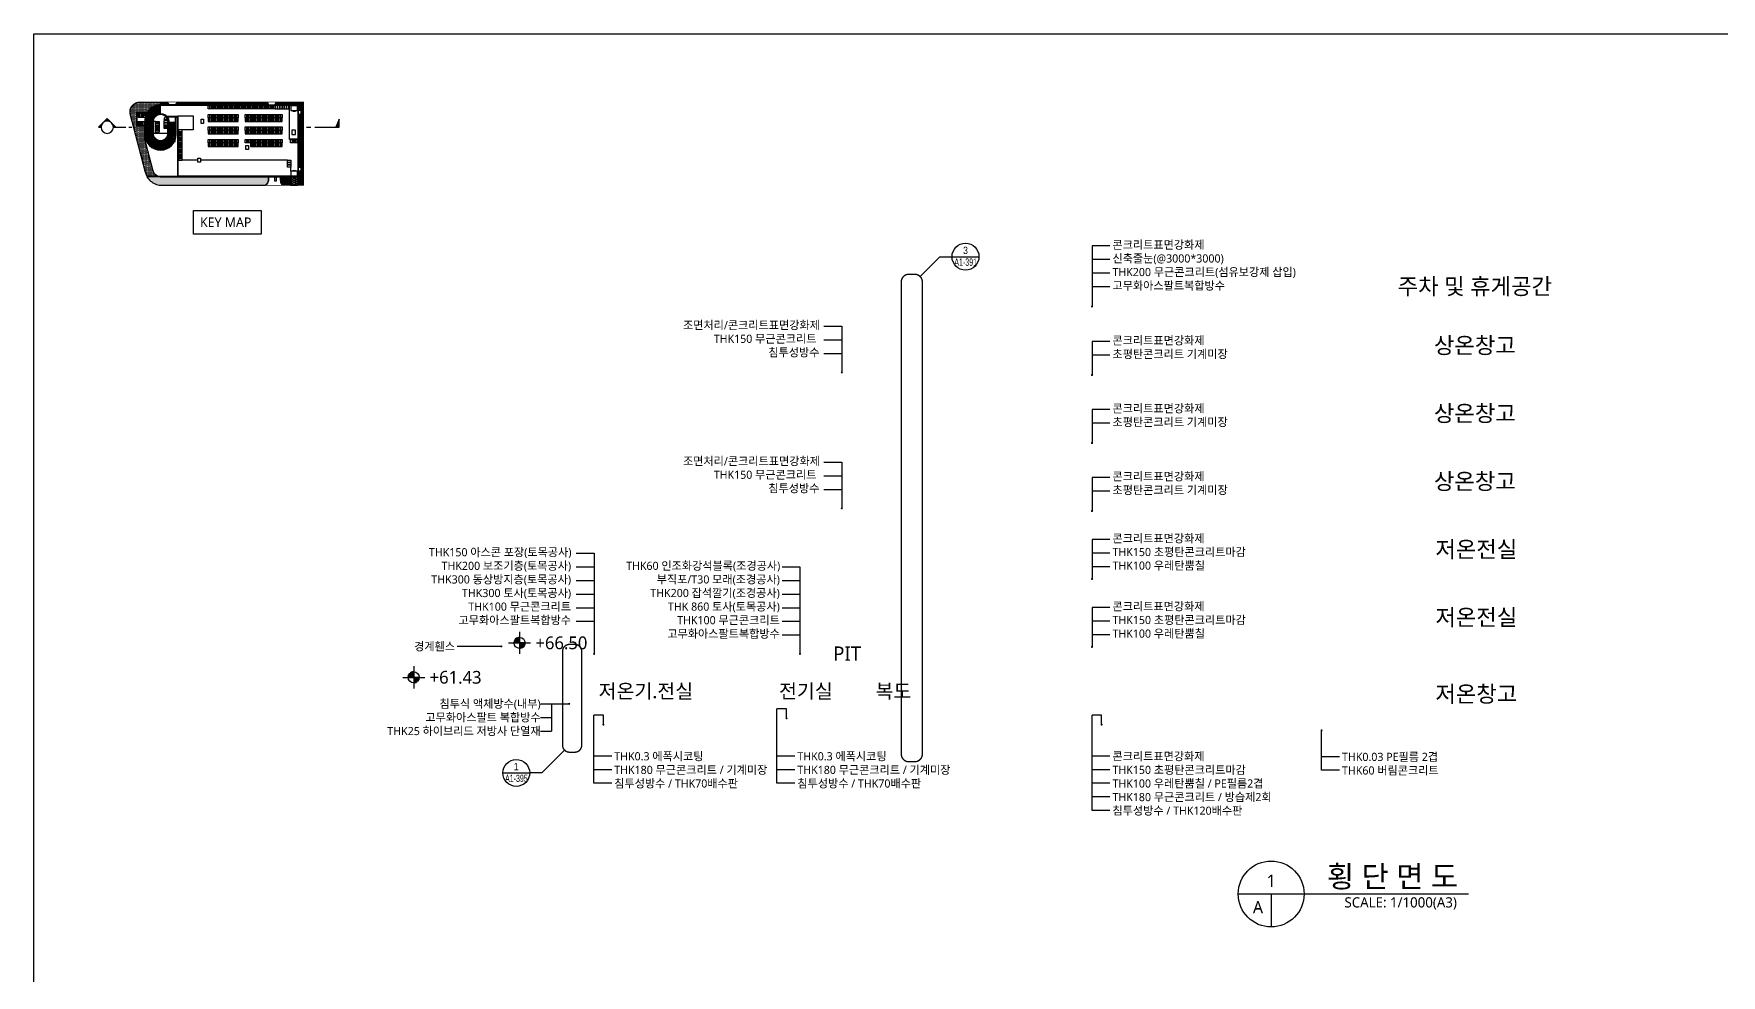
# Model space of a CAD drawing. Header units: millimetres. Extents: x 42795423 to 43187386, y 1346090 to 1623090.
# Drawn here: x 42795423 to 43043837, y 1484590 to 1623090 of the extents above; entities that cross this region are included whole.
import ezdxf
from ezdxf.enums import TextEntityAlignment as Align

# ---------------------------------------------------------------- set-up
doc = ezdxf.new("R2010")
doc.units = ezdxf.units.MM
doc.header["$LTSCALE"] = 1000
doc.header["$MEASUREMENT"] = 0
doc.header["$PDSIZE"] = -10
doc.linetypes.add('PHANTOM2', pattern=[1.25, 0.625, -0.125, 0.125, -0.125, 0.125, -0.125])
doc.linetypes.add('SYM$0$DASHDOT', pattern=[1, 0.5, -0.25, 0, -0.25])
doc.layers.get('0').update_dxf_attribs({"linetype": 'CONTINUOUS'})
doc.layers.get('Defpoints').update_dxf_attribs({"color": 171, "linetype": 'CONTINUOUS'})
for name, color, linetype in [('01.해치-시설녹지', 61, 'CONTINUOUS'), ('__COL', 2, 'CONTINUOUS'), ('LAND-3', 9, 'CONTINUOUS'), ('LED', 7, 'CONTINUOUS'), ('SYM', 7, 'CONTINUOUS'), ('SYMBOL', 6, 'CONTINUOUS'), ('TEXT', 3, 'CONTINUOUS'), ('TEXT(노트)', 7, 'CONTINUOUS'), ('TEXT(실명)', 3, 'CONTINUOUS'), ('구간정리', 6, 'CONTINUOUS'), ('구간정리-TEXT', 3, 'CONTINUOUS'), ('대지', 1, 'PHANTOM2')]:
    doc.layers.add(name, color=color, linetype=linetype)
doc.styles.add('SYM$0$ARIAL', font='arial.ttf')
doc.styles.add('SYM$0$돋움', font='', dxfattribs={"width": 0.9})
doc.styles.add('나눔바른고딕', font='NanumBarunGothic.ttf')
doc.styles.get('SYM$0$돋움').set_extended_font_data('Dotum')
pattern_1 = [(0, (-391096519.2, -16417291.4), (781.25, 1562.5), [0, -1562.5])]
pattern_2 = [(0, (-42702745.17, -1587555.54), (0, 160), []), (90, (-42702745.17, -1587555.54), (-160, 160), [160, -160])]

# ---------------------------------------------------------------- blocks, each defined once
blk = doc.blocks.new('조경1111')
at = {"layer": '01.해치-시설녹지', "ltscale": 0.1}
h = blk.add_hatch(dxfattribs=at)
h.set_pattern_fill('DOTS', color=256, scale=25000)
h.set_pattern_definition(pattern_1)
edge = h.paths.add_edge_path()
edge.add_arc((36429982, -345322), 23500, 122.852659, 147.865072)
edge.add_line((36410083, -332822), (36394982, -332822))
edge.add_line((36394982, -332822), (36394982, -352222))
edge.add_line((36394982, -352222), (36406482, -352222))
edge.add_line((36406482, -352222), (36406482, -371284))
edge.add_line((36406482, -371284), (36418700, -417700))
edge.add_line((36418700, -417700), (36419113, -419105))
edge.add_line((36419113, -419105), (36419435, -420000))
edge.add_line((36419435, -420000), (36419857, -420858))
edge.add_line((36419857, -420858), (36420488, -421936))
edge.add_line((36420488, -421936), (36421134, -422924))
edge.add_line((36421134, -422924), (36421709, -423655))
edge.add_line((36421709, -423655), (36422348, -424332))
edge.add_line((36422348, -424332), (36423038, -424945))
edge.add_line((36423038, -424945), (36423957, -425625))
edge.add_line((36423957, -425625), (36425103, -426382))
edge.add_line((36425103, -426382), (36426070, -426948))
edge.add_line((36426070, -426948), (36426917, -427344))
edge.add_line((36426917, -427344), (36427401, -427522))
edge.add_line((36427401, -427522), (36410326, -427522))
edge.add_line((36410326, -427522), (36409723, -426490))
edge.add_line((36409723, -426490), (36408834, -424683))
edge.add_line((36408834, -424683), (36408177, -422859))
edge.add_line((36408177, -422859), (36407622, -420968))
edge.add_line((36407622, -420968), (36398215, -385232))
edge.add_line((36398215, -385232), (36385503, -336939))
edge.add_line((36385503, -336939), (36385087, -335036))
edge.add_line((36385087, -335036), (36384891, -333124))
edge.add_line((36384891, -333124), (36384982, -331200))
edge.add_line((36384982, -331200), (36385275, -329325))
edge.add_line((36385275, -329325), (36385841, -327511))
edge.add_line((36385841, -327511), (36386684, -325811))
edge.add_line((36386684, -325811), (36387767, -324252))
edge.add_line((36387767, -324252), (36389170, -322747))
edge.add_line((36389170, -322747), (36390613, -321499))
edge.add_line((36390613, -321499), (36392178, -320425))
edge.add_line((36392178, -320425), (36393843, -319536))
edge.add_line((36393843, -319536), (36395614, -318873))
edge.add_line((36395614, -318873), (36397435, -318489))
edge.add_line((36397435, -318489), (36399694, -318377))
edge.add_line((36399694, -318377), (36430482, -318354))
edge.add_line((36430482, -318354), (36430482, -321822))
edge.add_line((36430482, -321822), (36429982, -321822))
edge.add_arc((36429992, -345388), 23565, 90.02298, 122.777317)
edge.add_line((36417234, -325574), (36417234, -325581))
h = blk.add_hatch(dxfattribs=at)
h.set_pattern_fill('DOTS', color=256, scale=25000)
h.set_pattern_definition(pattern_1)
edge = h.paths.add_edge_path()
edge.add_line((36588732, -428418), (36432239, -428418))
edge.add_line((36432239, -428418), (36430871, -428375))
edge.add_line((36430871, -428375), (36430022, -428286))
edge.add_line((36430022, -428286), (36429159, -428090))
edge.add_line((36429159, -428090), (36428269, -427823))
edge.add_line((36428269, -427823), (36410028, -427823))
edge.add_line((36410028, -427823), (36410280, -428252))
edge.add_line((36410280, -428252), (36411380, -429935))
edge.add_line((36411380, -429935), (36412612, -431499))
edge.add_line((36412612, -431499), (36413983, -432954))
edge.add_line((36413983, -432954), (36415473, -434275))
edge.add_line((36415473, -434275), (36417075, -435461))
edge.add_line((36417075, -435461), (36418760, -436574))
edge.add_line((36418760, -436574), (36420484, -437583))
edge.add_line((36420484, -437583), (36422296, -438431))
edge.add_line((36422296, -438431), (36424178, -439123))
edge.add_line((36424178, -439123), (36426101, -439702))
edge.add_line((36426101, -439702), (36428066, -440147))
edge.add_line((36428066, -440147), (36430055, -440355))
edge.add_line((36430055, -440355), (36432048, -440418))
edge.add_line((36432048, -440418), (36583858, -440418))
edge.add_arc((36580132, -432667), 8600, 295.674052, 360)
edge.add_line((36588732, -432667), (36588732, -428418))
h = blk.add_hatch(dxfattribs=at)
h.set_pattern_fill('DOTS', color=256, scale=25000)
h.set_pattern_definition(pattern_1)
h.paths.add_polyline_path([(36621182, -440418), (36632082, -440418), (36632082, -428418), (36621182, -428418)])
blk.add_lwpolyline([(36417234, -325581), (36417234, -325574, -0.14389883), (36429982, -321822), (36430482, -321822), (36430482, -318354), (36399694, -318377), (36397435, -318489), (36395614, -318873), (36393843, -319536), (36392178, -320425), (36390613, -321499), (36389170, -322747), (36387767, -324252), (36386684, -325811), (36385841, -327511), (36385275, -329325), (36384982, -331200), (36384891, -333124), (36385087, -335036), (36385503, -336939), (36398215, -385232), (36407622, -420968), (36408177, -422859), (36408834, -424683), (36409723, -426490), (36410326, -427522), (36427401, -427522), (36426917, -427344), (36426070, -426948), (36425103, -426382), (36423957, -425625), (36423038, -424945), (36422348, -424332), (36421709, -423655), (36421134, -422924), (36420488, -421936), (36419857, -420858), (36419435, -420000), (36419113, -419105), (36418700, -417700), (36406482, -371284), (36406482, -352222), (36394982, -352222), (36394982, -332822), (36410083, -332822)], format="xyb", dxfattribs=at)
blk.add_lwpolyline([(36588732, -428418), (36432239, -428418), (36430871, -428375), (36430022, -428286), (36429159, -428090), (36428269, -427823), (36410028, -427823), (36410280, -428252), (36411380, -429935), (36412612, -431499), (36413983, -432954), (36415473, -434275), (36417075, -435461), (36418760, -436574), (36420484, -437583), (36422296, -438431), (36424178, -439123), (36426101, -439702), (36428066, -440147), (36430055, -440355), (36432048, -440418), (36583858, -440418, 0.28828517), (36588732, -432667)], format="xyb", close=True, dxfattribs=at)
blk.add_lwpolyline([(36621182, -440418), (36632082, -440418), (36632082, -428418), (36621182, -428418)], close=True, dxfattribs=at)
blk = doc.blocks.new('A$C104b531f')
at = {"layer": 'LAND-3', "ltscale": 0.1}
h = blk.add_hatch(dxfattribs=at)
h.set_pattern_fill('AR-B816', color=256, scale=20)
h.set_pattern_definition(pattern_2)
edge = h.paths.add_edge_path()
edge.add_line((5223, 12319), (4659, 12319))
edge.add_line((4659, 12319), (4659, 11910))
edge.add_line((4659, 11910), (5808, 11910))
edge.add_arc((4704, 11492), 1180, 20.71826, 44.20863)
edge.add_line((5550, 12315), (5223, 12319))
h = blk.add_hatch(dxfattribs=at)
h.set_pattern_fill('AR-B816', color=256, scale=20)
h.set_pattern_definition(pattern_2)
edge = h.paths.add_edge_path()
edge.add_line((20236, 12304), (15380, 12304))
edge.add_line((15380, 12304), (7115, 12307))
edge.add_arc((7974, 11479), 1193, 136.03788, 158.85525)
edge.add_line((6861, 11910), (6959, 11910))
edge.add_line((6959, 11910), (6959, 11790))
edge.add_line((6959, 11790), (7174, 11790))
edge.add_line((7174, 11790), (7174, 11910))
edge.add_line((7174, 11910), (20483, 11910))
edge.add_arc((19379, 11492), 1180, 20.71826, 43.47778)
h = blk.add_hatch(dxfattribs=at)
h.set_pattern_fill('AR-B816', color=256, scale=20)
h.set_pattern_definition(pattern_2)
edge = h.paths.add_edge_path()
edge.add_line((25669, 12305), (21727, 12304))
edge.add_arc((22589, 11479), 1193, 136.25509, 158.85525)
edge.add_line((21476, 11910), (23662, 11910))
edge.add_line((23662, 11910), (23662, 11922))
edge.add_line((23662, 11922), (24897, 11922))
edge.add_line((24897, 11922), (24897, 11110))
edge.add_line((24897, 11110), (25244, 11110))
edge.add_line((25244, 11110), (25244, 10490))
edge.add_line((25244, 10490), (24897, 10490))
edge.add_line((24897, 10490), (24897, 2730))
edge.add_line((24897, 2730), (25244, 2730))
edge.add_line((25244, 2730), (25244, 2110))
edge.add_line((25244, 2110), (24897, 2110))
edge.add_line((24897, 2110), (24897, 1297))
edge.add_line((24897, 1297), (24849, 1297))
edge.add_line((24849, 1297), (24849, 50))
edge.add_line((24849, 50), (25668, 50))
edge.add_line((25668, 50), (25669, 12305))
h = blk.add_hatch(dxfattribs=at)
h.set_pattern_fill('ANSI31', color=256, scale=700, angle=135)
h.set_pattern_definition([(180, (-3595643.325, -36036.2), (-6e-15, -87.5), [])])
h.paths.add_polyline_path([(2389, 8183), (3379, 8183), (3379, 9360), (2389, 9360)])
h = blk.add_hatch(dxfattribs=at)
h.set_pattern_fill('ANSI31', color=256, scale=700, angle=135)
h.set_pattern_definition([(180, (-3595643.325, -35836.2), (-6e-15, -87.5), [])])
h.paths.add_polyline_path([(5839, 7760), (5839, 9360), (6829, 9360), (6829, 7760)])
h = blk.add_hatch(dxfattribs=at)
h.set_pattern_fill('AR-B816', color=256, scale=20)
h.set_pattern_definition(pattern_2)
edge = h.paths.add_edge_path()
edge.add_line((22544, 50), (23709, 50))
edge.add_line((23709, 50), (23709, 1297))
edge.add_line((23709, 1297), (22254, 1297))
edge.add_line((22254, 1297), (22254, 825))
edge.add_arc((23434, 825), 1180, 180, 221.04786)
for p, q in [((7162, 11780), (4609, 11780)), ((5464, 10245), (7162, 10245)), ((6829, 7560), (6829, 10115)), ((2389, 9560), (2389, 7560)), ((2390, 7860), (3379, 7895))]:
    blk.add_line(p, q, dxfattribs=at)
for points in [[(2389, 10330), (2389, 10622), (1109, 10622), (1109, 8870), (2259, 8870)], [(2369, 10270), (2369, 10602), (1129, 10602), (1129, 8890), (2239, 8890), (2239, 9430), (2259, 9430)], [(2369, 10270), (2369, 10602), (2109, 10602), (2109, 10082), (2318, 10082)], [(3421, 9678), (2423, 9945)], [(3440, 9740), (2447, 10062)], [(3461, 9800), (2477, 10178)], [(3486, 9860), (2514, 10293)], [(3513, 9918), (2557, 10405)], [(3544, 9975), (2606, 10516)], [(3578, 10029), (2661, 10625)], [(3614, 10083), (2723, 10730)], [(3653, 10134), (2790, 10832)], [(3695, 10183), (2864, 10931)], [(3740, 10229), (2943, 11026)], [(3786, 10274), (3027, 11117)], [(3835, 10315), (3117, 11203)], [(3886, 10355), (3211, 11284)], [(3939, 10391), (3310, 11360)], [(3994, 10425), (3414, 11430)], [(4051, 10455), (3521, 11495)], [(4109, 10483), (3633, 11553)], [(4169, 10508), (3747, 11605)], [(4229, 10529), (3865, 11651)], [(4291, 10548), (3985, 11690)], [(4354, 10563), (4107, 11722)], [(4417, 10574), (4231, 11747)], [(4481, 10583), (4356, 11765)], [(4545, 10588), (4483, 11776)], [(7162, 11880), (4609, 11880)], [(4609, 10590), (4609, 11780)], [(5422, 10145), (7162, 10145)], [(7162, 11850), (7162, 11910), (24897, 11910), (24897, 1317), (7162, 1317), (7162, 10145)], [(7162, 11850), (24837, 11850), (24837, 1377), (7222, 1377), (7222, 10145)], [(7162, 11780), (7162, 11850)], [(7222, 10145), (7222, 10245), (7162, 10245)], [(7162, 10145), (7222, 10145)], [(7222, 10275), (9394, 10275), (9394, 8225), (7262, 8225)], [(7222, 10255), (7222, 10275)], [(24837, 6810), (23589, 6810), (23589, 11850)], [(24837, 6830), (23609, 6830), (23609, 11850)], [(24079, 11070), (24079, 10970), (24479, 10970), (24479, 11070)], [(24897, 11110), (25244, 11110), (25244, 10490), (24897, 10490)], [(3381, 9424), (2389, 9476)], [(2389, 9360), (3379, 9360)], [(3379, 9360), (2389, 9360)], [(2389, 8183), (3379, 8183)], [(2389, 8083), (3379, 8083)], [(2389, 8083), (3379, 8083)], [(2389, 7983), (3379, 7983)], [(2389, 7760), (3379, 7760)], [(3379, 7760), (2389, 7760)], [(3379, 7760), (2389, 7760)], [(3381, 7700), (2389, 7652)], [(3385, 7641), (2389, 7544)], [(3386, 9488), (2390, 9593)], [(3392, 7582), (2393, 7436)], [(3394, 9552), (2394, 9710)], [(3402, 7523), (2402, 7327)], [(3406, 9615), (2406, 9828)], [(3415, 7465), (2416, 7219)], [(3510, 7710), (5708, 7710)], [(3889, 7710), (3889, 9440), (3512, 9440)], [(5812, 7504), (6813, 7291)], [(5824, 7567), (6824, 7409)], [(5833, 7631), (6829, 7526)], [(5838, 7695), (6829, 7643)], [(5839, 9360), (6829, 9360)], [(5839, 7760), (6829, 7760)], [(6513, 9320), (6582, 9360), (6651, 9320), (6646, 9311), (6582, 9348), (6518, 9311), (6513, 9320)], [(3431, 7408), (2435, 7111)], [(3449, 7351), (2460, 7003)], [(3470, 7296), (2491, 6897)], [(3494, 7241), (2526, 6792)], [(3520, 7188), (2568, 6688)], [(3549, 7136), (2614, 6586)], [(3580, 7085), (2666, 6486)], [(3614, 7037), (2723, 6389)], [(3650, 6989), (2785, 6294)], [(3689, 6944), (2852, 6203)], [(3729, 6900), (2924, 6114)], [(3772, 6859), (3001, 6030)], [(3816, 6819), (3082, 5949)], [(3863, 6782), (3167, 5872)], [(3911, 6747), (3256, 5799)], [(3960, 6715), (3350, 5732)], [(4012, 6685), (3447, 5668)], [(4064, 6657), (3547, 5610)], [(4118, 6632), (3650, 5557)], [(4173, 6609), (3756, 5510)], [(4229, 6590), (3865, 5468)], [(4286, 6573), (3976, 5432)], [(4344, 6559), (4088, 5402)], [(4402, 6547), (4202, 5377)], [(4461, 6539), (4318, 5359)], [(4520, 6533), (4434, 5346)], [(4580, 6530), (4551, 5340)], [(4639, 6530), (4668, 5340)], [(4698, 6533), (4785, 5346)], [(4758, 6539), (4901, 5359)], [(4816, 6547), (5016, 5377)], [(4875, 6559), (5130, 5402)], [(4932, 6573), (5243, 5432)], [(4989, 6590), (5354, 5468)], [(5045, 6609), (5462, 5510)], [(5101, 6632), (5569, 5557)], [(5154, 6657), (5672, 5610)], [(5207, 6685), (5772, 5668)], [(5258, 6715), (5869, 5732)], [(5308, 6747), (5962, 5799)], [(5356, 6782), (6052, 5872)], [(5402, 6819), (6137, 5949)], [(5447, 6859), (6218, 6030)], [(5490, 6900), (6295, 6114)], [(5530, 6944), (6367, 6203)], [(5568, 6989), (6434, 6294)], [(5604, 7037), (6496, 6389)], [(5638, 7085), (6553, 6486)], [(5670, 7136), (6605, 6586)], [(5698, 7188), (6651, 6688)], [(5725, 7241), (6692, 6792)], [(5749, 7296), (6728, 6897)], [(5770, 7351), (6759, 7003)], [(5797, 7441), (6796, 7174)], [(10114, 3770), (7222, 3770)], [(23804, 2150), (23804, 2743), (23304, 2743), (23304, 3770), (10474, 3770)], [(24897, 2730), (25244, 2730), (25244, 2110), (24897, 2110)], [(7162, 1340), (2596, 1340)], [(7162, 1310), (2614, 1310)], [(7162, 1317), (7162, 1297), (24897, 1297), (24897, 1317)], [(21634, 1297), (21634, 685), (21424, 685), (21424, 1297)], [(23709, 1297), (23709, 50)], [(23729, 1297), (23729, 50)], [(24079, 2150), (24079, 2250), (24479, 2250), (24479, 2150)], [(24819, 1297), (24819, 50)], [(24849, 1297), (24849, 50)]]:
    blk.add_lwpolyline(points, dxfattribs=at)
for points in [[(1329, 10082), (1589, 10082), (1589, 10602), (1329, 10602)], [(1589, 10082), (1849, 10082), (1849, 10602), (1589, 10602)], [(1849, 10082), (2109, 10082), (2109, 10602), (1849, 10602)], [(11629, 11810), (11889, 11810), (11889, 11290), (11629, 11290)], [(11629, 10490), (11889, 10490), (11889, 9970), (11629, 9970)], [(11629, 9450), (11889, 9450), (11889, 9970), (11629, 9970)], [(11889, 11810), (12149, 11810), (12149, 11290), (11889, 11290)], [(11889, 10490), (12149, 10490), (12149, 9970), (11889, 9970)], [(11889, 9450), (12149, 9450), (12149, 9970), (11889, 9970)], [(12149, 11810), (12409, 11810), (12409, 11290), (12149, 11290)], [(12149, 10490), (12409, 10490), (12409, 9970), (12149, 9970)], [(12149, 9450), (12409, 9450), (12409, 9970), (12149, 9970)], [(12409, 11810), (12669, 11810), (12669, 11290), (12409, 11290)], [(12409, 10490), (12669, 10490), (12669, 9970), (12409, 9970)], [(12409, 9450), (12669, 9450), (12669, 9970), (12409, 9970)], [(12669, 11810), (12929, 11810), (12929, 11290), (12669, 11290)], [(12669, 10490), (12929, 10490), (12929, 9970), (12669, 9970)], [(12669, 9450), (12929, 9450), (12929, 9970), (12669, 9970)], [(12929, 11810), (13189, 11810), (13189, 11290), (12929, 11290)], [(12929, 10490), (13189, 10490), (13189, 9970), (12929, 9970)], [(12929, 9450), (13189, 9450), (13189, 9970), (12929, 9970)], [(13189, 11810), (13449, 11810), (13449, 11290), (13189, 11290)], [(13189, 10490), (13449, 10490), (13449, 9970), (13189, 9970)], [(13189, 9450), (13449, 9450), (13449, 9970), (13189, 9970)], [(13449, 11810), (13709, 11810), (13709, 11290), (13449, 11290)], [(13449, 10490), (13709, 10490), (13709, 9970), (13449, 9970)], [(13449, 9450), (13709, 9450), (13709, 9970), (13449, 9970)], [(13709, 11810), (13969, 11810), (13969, 11290), (13709, 11290)], [(13709, 10490), (13969, 10490), (13969, 9970), (13709, 9970)], [(13709, 9450), (13969, 9450), (13969, 9970), (13709, 9970)], [(13969, 11810), (14229, 11810), (14229, 11290), (13969, 11290)], [(13969, 10490), (14229, 10490), (14229, 9970), (13969, 9970)], [(13969, 9450), (14229, 9450), (14229, 9970), (13969, 9970)], [(14229, 11810), (14489, 11810), (14489, 11290), (14229, 11290)], [(14229, 10490), (14489, 10490), (14489, 9970), (14229, 9970)], [(14229, 9450), (14489, 9450), (14489, 9970), (14229, 9970)], [(14489, 11810), (14749, 11810), (14749, 11290), (14489, 11290)], [(14489, 10490), (14749, 10490), (14749, 9970), (14489, 9970)], [(14489, 9450), (14749, 9450), (14749, 9970), (14489, 9970)], [(14749, 11810), (15009, 11810), (15009, 11290), (14749, 11290)], [(14749, 10490), (15009, 10490), (15009, 9970), (14749, 9970)], [(14749, 9450), (15009, 9450), (15009, 9970), (14749, 9970)], [(15009, 11810), (15269, 11810), (15269, 11290), (15009, 11290)], [(15009, 10490), (15269, 10490), (15269, 9970), (15009, 9970)], [(15009, 9450), (15269, 9450), (15269, 9970), (15009, 9970)], [(15269, 11810), (15529, 11810), (15529, 11290), (15269, 11290)], [(15269, 10490), (15529, 10490), (15529, 9970), (15269, 9970)], [(15269, 9450), (15529, 9450), (15529, 9970), (15269, 9970)], [(15529, 11810), (15789, 11810), (15789, 11290), (15529, 11290)], [(15529, 10490), (15789, 10490), (15789, 9970), (15529, 9970)], [(15529, 9450), (15789, 9450), (15789, 9970), (15529, 9970)], [(15789, 11810), (16049, 11810), (16049, 11290), (15789, 11290)], [(15789, 10490), (16049, 10490), (16049, 9970), (15789, 9970)], [(15789, 9450), (16049, 9450), (16049, 9970), (15789, 9970)], [(16049, 11810), (16309, 11810), (16309, 11290), (16049, 11290)], [(16309, 11810), (16569, 11810), (16569, 11290), (16309, 11290)], [(16569, 11810), (16829, 11810), (16829, 11290), (16569, 11290)], [(16829, 11810), (17089, 11810), (17089, 11290), (16829, 11290)], [(17054, 10490), (17314, 10490), (17314, 9970), (17054, 9970)], [(17054, 9450), (17314, 9450), (17314, 9970), (17054, 9970)], [(17089, 11810), (17349, 11810), (17349, 11290), (17089, 11290)], [(17314, 10490), (17574, 10490), (17574, 9970), (17314, 9970)], [(17314, 9450), (17574, 9450), (17574, 9970), (17314, 9970)], [(17349, 11810), (17609, 11810), (17609, 11290), (17349, 11290)], [(17574, 10490), (17834, 10490), (17834, 9970), (17574, 9970)], [(17574, 9450), (17834, 9450), (17834, 9970), (17574, 9970)], [(17609, 11810), (17869, 11810), (17869, 11290), (17609, 11290)], [(17834, 10490), (18094, 10490), (18094, 9970), (17834, 9970)], [(17834, 9450), (18094, 9450), (18094, 9970), (17834, 9970)], [(17869, 11810), (18129, 11810), (18129, 11290), (17869, 11290)], [(18094, 10490), (18354, 10490), (18354, 9970), (18094, 9970)], [(18094, 9450), (18354, 9450), (18354, 9970), (18094, 9970)], [(18129, 11810), (18389, 11810), (18389, 11290), (18129, 11290)], [(18354, 10490), (18614, 10490), (18614, 9970), (18354, 9970)], [(18354, 9450), (18614, 9450), (18614, 9970), (18354, 9970)], [(18389, 11810), (18649, 11810), (18649, 11290), (18389, 11290)], [(18614, 10490), (18874, 10490), (18874, 9970), (18614, 9970)], [(18614, 9450), (18874, 9450), (18874, 9970), (18614, 9970)], [(18649, 11810), (18909, 11810), (18909, 11290), (18649, 11290)], [(18874, 10490), (19134, 10490), (19134, 9970), (18874, 9970)], [(18874, 9450), (19134, 9450), (19134, 9970), (18874, 9970)], [(18909, 11810), (19169, 11810), (19169, 11290), (18909, 11290)], [(19134, 10490), (19394, 10490), (19394, 9970), (19134, 9970)], [(19134, 9450), (19394, 9450), (19394, 9970), (19134, 9970)], [(19169, 11810), (19429, 11810), (19429, 11290), (19169, 11290)], [(19394, 10490), (19654, 10490), (19654, 9970), (19394, 9970)], [(19394, 9450), (19654, 9450), (19654, 9970), (19394, 9970)], [(19429, 11810), (19689, 11810), (19689, 11290), (19429, 11290)], [(19654, 10490), (19914, 10490), (19914, 9970), (19654, 9970)], [(19654, 9450), (19914, 9450), (19914, 9970), (19654, 9970)], [(19689, 11810), (19949, 11810), (19949, 11290), (19689, 11290)], [(19914, 10490), (20174, 10490), (20174, 9970), (19914, 9970)], [(19914, 9450), (20174, 9450), (20174, 9970), (19914, 9970)], [(19949, 11810), (20209, 11810), (20209, 11290), (19949, 11290)], [(20174, 10490), (20434, 10490), (20434, 9970), (20174, 9970)], [(20174, 9450), (20434, 9450), (20434, 9970), (20174, 9970)], [(20209, 11810), (20469, 11810), (20469, 11290), (20209, 11290)], [(20434, 10490), (20694, 10490), (20694, 9970), (20434, 9970)], [(20434, 9450), (20694, 9450), (20694, 9970), (20434, 9970)], [(20469, 11810), (20729, 11810), (20729, 11290), (20469, 11290)], [(20694, 10490), (20954, 10490), (20954, 9970), (20694, 9970)], [(20694, 9450), (20954, 9450), (20954, 9970), (20694, 9970)], [(20729, 11810), (20989, 11810), (20989, 11290), (20729, 11290)], [(20954, 10490), (21214, 10490), (21214, 9970), (20954, 9970)], [(20954, 9450), (21214, 9450), (21214, 9970), (20954, 9970)], [(20989, 11810), (21249, 11810), (21249, 11290), (20989, 11290)], [(21214, 10490), (21474, 10490), (21474, 9970), (21214, 9970)], [(21214, 9450), (21474, 9450), (21474, 9970), (21214, 9970)], [(21249, 11810), (21509, 11810), (21509, 11290), (21249, 11290)], [(21474, 10490), (21734, 10490), (21734, 9970), (21474, 9970)], [(21474, 9450), (21734, 9450), (21734, 9970), (21474, 9970)], [(21509, 11290), (21839, 11290), (21839, 11790), (21509, 11790)], [(21734, 10490), (21994, 10490), (21994, 9970), (21734, 9970)], [(21734, 9450), (21994, 9450), (21994, 9970), (21734, 9970)], [(21839, 11290), (22169, 11290), (22169, 11790), (21839, 11790)], [(21994, 10490), (22254, 10490), (22254, 9970), (21994, 9970)], [(21994, 9450), (22254, 9450), (22254, 9970), (21994, 9970)], [(22169, 11290), (22499, 11290), (22499, 11790), (22169, 11790)], [(22254, 10490), (22514, 10490), (22514, 9970), (22254, 9970)], [(22254, 9450), (22514, 9450), (22514, 9970), (22254, 9970)], [(22499, 11290), (22829, 11290), (22829, 11790), (22499, 11790)], [(22829, 11290), (23159, 11290), (23159, 11790), (22829, 11790)], [(23159, 11290), (23489, 11290), (23489, 11790), (23159, 11790)], [(23784, 11070), (24774, 11070), (24774, 11760), (23784, 11760)], [(1199, 8890), (1459, 8890), (1459, 9410), (1199, 9410)], [(1459, 8890), (1719, 8890), (1719, 9410), (1459, 9410)], [(1719, 8890), (1979, 8890), (1979, 9410), (1719, 9410)], [(1979, 8890), (2239, 8890), (2239, 9410), (1979, 9410)], [(3889, 9440), (4409, 9440), (4409, 9180), (3889, 9180)], [(3889, 9180), (4409, 9180), (4409, 8920), (3889, 8920)], [(3889, 8920), (4409, 8920), (4409, 8660), (3889, 8660)], [(3889, 8660), (4409, 8660), (4409, 8400), (3889, 8400)], [(3889, 8400), (4409, 8400), (4409, 8140), (3889, 8140)], [(3889, 8140), (4409, 8140), (4409, 7880), (3889, 7880)], [(5169, 9580), (5669, 9580), (5669, 9250), (5169, 9250)], [(5169, 9250), (5669, 9250), (5669, 8920), (5169, 8920)], [(5169, 8920), (5689, 8920), (5689, 8660), (5169, 8660)], [(5169, 8660), (5689, 8660), (5689, 8400), (5169, 8400)], [(7782, 7930), (7782, 8190), (7262, 8190), (7262, 7930)], [(7782, 7670), (7782, 7930), (7262, 7930), (7262, 7670)], [(7782, 7410), (7782, 7670), (7262, 7670), (7262, 7410)], [(10584, 9780), (10944, 9780), (10944, 9160), (10584, 9160)], [(11629, 8650), (11889, 8650), (11889, 8130), (11629, 8130)], [(11629, 7610), (11889, 7610), (11889, 8130), (11629, 8130)], [(11889, 8650), (12149, 8650), (12149, 8130), (11889, 8130)], [(11889, 7610), (12149, 7610), (12149, 8130), (11889, 8130)], [(12149, 8650), (12409, 8650), (12409, 8130), (12149, 8130)], [(12149, 7610), (12409, 7610), (12409, 8130), (12149, 8130)], [(12409, 8650), (12669, 8650), (12669, 8130), (12409, 8130)], [(12409, 7610), (12669, 7610), (12669, 8130), (12409, 8130)], [(12669, 8650), (12929, 8650), (12929, 8130), (12669, 8130)], [(12669, 7610), (12929, 7610), (12929, 8130), (12669, 8130)], [(12929, 8650), (13189, 8650), (13189, 8130), (12929, 8130)], [(12929, 7610), (13189, 7610), (13189, 8130), (12929, 8130)], [(13189, 8650), (13449, 8650), (13449, 8130), (13189, 8130)], [(13189, 7610), (13449, 7610), (13449, 8130), (13189, 8130)], [(13449, 8650), (13709, 8650), (13709, 8130), (13449, 8130)], [(13449, 7610), (13709, 7610), (13709, 8130), (13449, 8130)], [(13709, 8650), (13969, 8650), (13969, 8130), (13709, 8130)], [(13709, 7610), (13969, 7610), (13969, 8130), (13709, 8130)], [(13969, 8650), (14229, 8650), (14229, 8130), (13969, 8130)], [(13969, 7610), (14229, 7610), (14229, 8130), (13969, 8130)], [(14229, 8650), (14489, 8650), (14489, 8130), (14229, 8130)], [(14229, 7610), (14489, 7610), (14489, 8130), (14229, 8130)], [(14489, 8650), (14749, 8650), (14749, 8130), (14489, 8130)], [(14489, 7610), (14749, 7610), (14749, 8130), (14489, 8130)], [(14749, 8650), (15009, 8650), (15009, 8130), (14749, 8130)], [(14749, 7610), (15009, 7610), (15009, 8130), (14749, 8130)], [(15009, 8650), (15269, 8650), (15269, 8130), (15009, 8130)], [(15009, 7610), (15269, 7610), (15269, 8130), (15009, 8130)], [(15269, 8650), (15529, 8650), (15529, 8130), (15269, 8130)], [(15269, 7610), (15529, 7610), (15529, 8130), (15269, 8130)], [(15529, 8650), (15789, 8650), (15789, 8130), (15529, 8130)], [(15529, 7610), (15789, 7610), (15789, 8130), (15529, 8130)], [(15789, 8650), (16049, 8650), (16049, 8130), (15789, 8130)], [(15789, 7610), (16049, 7610), (16049, 8130), (15789, 8130)], [(17054, 8650), (17314, 8650), (17314, 8130), (17054, 8130)], [(17054, 7610), (17314, 7610), (17314, 8130), (17054, 8130)], [(17314, 8650), (17574, 8650), (17574, 8130), (17314, 8130)], [(17314, 7610), (17574, 7610), (17574, 8130), (17314, 8130)], [(17574, 8650), (17834, 8650), (17834, 8130), (17574, 8130)], [(17574, 7610), (17834, 7610), (17834, 8130), (17574, 8130)], [(17834, 8650), (18094, 8650), (18094, 8130), (17834, 8130)], [(17834, 7610), (18094, 7610), (18094, 8130), (17834, 8130)], [(18094, 8650), (18354, 8650), (18354, 8130), (18094, 8130)], [(18094, 7610), (18354, 7610), (18354, 8130), (18094, 8130)], [(18354, 8650), (18614, 8650), (18614, 8130), (18354, 8130)], [(18354, 7610), (18614, 7610), (18614, 8130), (18354, 8130)], [(18614, 8650), (18874, 8650), (18874, 8130), (18614, 8130)], [(18614, 7610), (18874, 7610), (18874, 8130), (18614, 8130)], [(18874, 8650), (19134, 8650), (19134, 8130), (18874, 8130)], [(18874, 7610), (19134, 7610), (19134, 8130), (18874, 8130)], [(19134, 8650), (19394, 8650), (19394, 8130), (19134, 8130)], [(19134, 7610), (19394, 7610), (19394, 8130), (19134, 8130)], [(19394, 8650), (19654, 8650), (19654, 8130), (19394, 8130)], [(19394, 7610), (19654, 7610), (19654, 8130), (19394, 8130)], [(19654, 8650), (19914, 8650), (19914, 8130), (19654, 8130)], [(19654, 7610), (19914, 7610), (19914, 8130), (19654, 8130)], [(19914, 8650), (20174, 8650), (20174, 8130), (19914, 8130)], [(19914, 7610), (20174, 7610), (20174, 8130), (19914, 8130)], [(20174, 8650), (20434, 8650), (20434, 8130), (20174, 8130)], [(20174, 7610), (20434, 7610), (20434, 8130), (20174, 8130)], [(20434, 8650), (20694, 8650), (20694, 8130), (20434, 8130)], [(20434, 7610), (20694, 7610), (20694, 8130), (20434, 8130)], [(20694, 8650), (20954, 8650), (20954, 8130), (20694, 8130)], [(20694, 7610), (20954, 7610), (20954, 8130), (20694, 8130)], [(20954, 8650), (21214, 8650), (21214, 8130), (20954, 8130)], [(20954, 7610), (21214, 7610), (21214, 8130), (20954, 8130)], [(21214, 8650), (21474, 8650), (21474, 8130), (21214, 8130)], [(21214, 7610), (21474, 7610), (21474, 8130), (21214, 8130)], [(21474, 8650), (21734, 8650), (21734, 8130), (21474, 8130)], [(21474, 7610), (21734, 7610), (21734, 8130), (21474, 8130)], [(21734, 8650), (21994, 8650), (21994, 8130), (21734, 8130)], [(21734, 7610), (21994, 7610), (21994, 8130), (21734, 8130)], [(21994, 8650), (22254, 8650), (22254, 8130), (21994, 8130)], [(21994, 7610), (22254, 7610), (22254, 8130), (21994, 8130)], [(22254, 8650), (22514, 8650), (22514, 8130), (22254, 8130)], [(22254, 7610), (22514, 7610), (22514, 8130), (22254, 8130)], [(23962, 7505), (24482, 7505), (24482, 8175), (23962, 8175)], [(7782, 7150), (7782, 7410), (7262, 7410), (7262, 7150)], [(7782, 6890), (7782, 7150), (7262, 7150), (7262, 6890)], [(7782, 6630), (7782, 6890), (7262, 6890), (7262, 6630)], [(7782, 6370), (7782, 6630), (7262, 6630), (7262, 6370)], [(7782, 6110), (7782, 6370), (7262, 6370), (7262, 6110)], [(7782, 5850), (7782, 6110), (7262, 6110), (7262, 5850)], [(7782, 5590), (7782, 5850), (7262, 5850), (7262, 5590)], [(7782, 5330), (7782, 5590), (7262, 5590), (7262, 5330)], [(7782, 5070), (7782, 5330), (7262, 5330), (7262, 5070)], [(7782, 4810), (7782, 5070), (7262, 5070), (7262, 4810)], [(11629, 6810), (11889, 6810), (11889, 6290), (11629, 6290)], [(11629, 5770), (11889, 5770), (11889, 6290), (11629, 6290)], [(11889, 6810), (12149, 6810), (12149, 6290), (11889, 6290)], [(11889, 5770), (12149, 5770), (12149, 6290), (11889, 6290)], [(12149, 6810), (12409, 6810), (12409, 6290), (12149, 6290)], [(12149, 5770), (12409, 5770), (12409, 6290), (12149, 6290)], [(12409, 6810), (12669, 6810), (12669, 6290), (12409, 6290)], [(12409, 5770), (12669, 5770), (12669, 6290), (12409, 6290)], [(12669, 6810), (12929, 6810), (12929, 6290), (12669, 6290)], [(12669, 5770), (12929, 5770), (12929, 6290), (12669, 6290)], [(12929, 6810), (13189, 6810), (13189, 6290), (12929, 6290)], [(12929, 5770), (13189, 5770), (13189, 6290), (12929, 6290)], [(13189, 6810), (13449, 6810), (13449, 6290), (13189, 6290)], [(13189, 5770), (13449, 5770), (13449, 6290), (13189, 6290)], [(13449, 6810), (13709, 6810), (13709, 6290), (13449, 6290)], [(13449, 5770), (13709, 5770), (13709, 6290), (13449, 6290)], [(13709, 6810), (13969, 6810), (13969, 6290), (13709, 6290)], [(13709, 5770), (13969, 5770), (13969, 6290), (13709, 6290)], [(13969, 6810), (14229, 6810), (14229, 6290), (13969, 6290)], [(13969, 5770), (14229, 5770), (14229, 6290), (13969, 6290)], [(14229, 6810), (14489, 6810), (14489, 6290), (14229, 6290)], [(14229, 5770), (14489, 5770), (14489, 6290), (14229, 6290)], [(14489, 6810), (14749, 6810), (14749, 6290), (14489, 6290)], [(14489, 5770), (14749, 5770), (14749, 6290), (14489, 6290)], [(14749, 6810), (15009, 6810), (15009, 6290), (14749, 6290)], [(14749, 5770), (15009, 5770), (15009, 6290), (14749, 6290)], [(15009, 6810), (15269, 6810), (15269, 6290), (15009, 6290)], [(15009, 5770), (15269, 5770), (15269, 6290), (15009, 6290)], [(15269, 6810), (15529, 6810), (15529, 6290), (15269, 6290)], [(15269, 5770), (15529, 5770), (15529, 6290), (15269, 6290)], [(15529, 6810), (15789, 6810), (15789, 6290), (15529, 6290)], [(15529, 5770), (15789, 5770), (15789, 6290), (15529, 6290)], [(15789, 6810), (16049, 6810), (16049, 6290), (15789, 6290)], [(15789, 5770), (16049, 5770), (16049, 6290), (15789, 6290)], [(17054, 6810), (17314, 6810), (17314, 6290), (17054, 6290)], [(17184, 5925), (17544, 5925), (17544, 5305), (17184, 5305)], [(17314, 6810), (17574, 6810), (17574, 6290), (17314, 6290)], [(17574, 6810), (17834, 6810), (17834, 6290), (17574, 6290)], [(17834, 6810), (18094, 6810), (18094, 6290), (17834, 6290)], [(17834, 5770), (18094, 5770), (18094, 6290), (17834, 6290)], [(18094, 6810), (18354, 6810), (18354, 6290), (18094, 6290)], [(18094, 5770), (18354, 5770), (18354, 6290), (18094, 6290)], [(18354, 6810), (18614, 6810), (18614, 6290), (18354, 6290)], [(18354, 5770), (18614, 5770), (18614, 6290), (18354, 6290)], [(18614, 6810), (18874, 6810), (18874, 6290), (18614, 6290)], [(18614, 5770), (18874, 5770), (18874, 6290), (18614, 6290)], [(18874, 6810), (19134, 6810), (19134, 6290), (18874, 6290)], [(18874, 5770), (19134, 5770), (19134, 6290), (18874, 6290)], [(19134, 6810), (19394, 6810), (19394, 6290), (19134, 6290)], [(19134, 5770), (19394, 5770), (19394, 6290), (19134, 6290)], [(19394, 6810), (19654, 6810), (19654, 6290), (19394, 6290)], [(19394, 5770), (19654, 5770), (19654, 6290), (19394, 6290)], [(19654, 6810), (19914, 6810), (19914, 6290), (19654, 6290)], [(19654, 5770), (19914, 5770), (19914, 6290), (19654, 6290)], [(19914, 6810), (20174, 6810), (20174, 6290), (19914, 6290)], [(19914, 5770), (20174, 5770), (20174, 6290), (19914, 6290)], [(20174, 6810), (20434, 6810), (20434, 6290), (20174, 6290)], [(20174, 5770), (20434, 5770), (20434, 6290), (20174, 6290)], [(20434, 6810), (20694, 6810), (20694, 6290), (20434, 6290)], [(20434, 5770), (20694, 5770), (20694, 6290), (20434, 6290)], [(20694, 6810), (20954, 6810), (20954, 6290), (20694, 6290)], [(20694, 5770), (20954, 5770), (20954, 6290), (20694, 6290)], [(20954, 6810), (21214, 6810), (21214, 6290), (20954, 6290)], [(20954, 5770), (21214, 5770), (21214, 6290), (20954, 6290)], [(21214, 6810), (21474, 6810), (21474, 6290), (21214, 6290)], [(21214, 5770), (21474, 5770), (21474, 6290), (21214, 6290)], [(21474, 6810), (21734, 6810), (21734, 6290), (21474, 6290)], [(21474, 5770), (21734, 5770), (21734, 6290), (21474, 6290)], [(21734, 6810), (21994, 6810), (21994, 6290), (21734, 6290)], [(21734, 5770), (21994, 5770), (21994, 6290), (21734, 6290)], [(21994, 6810), (22254, 6810), (22254, 6290), (21994, 6290)], [(21994, 5770), (22254, 5770), (22254, 6290), (21994, 6290)], [(22254, 6810), (22514, 6810), (22514, 6290), (22254, 6290)], [(22254, 5770), (22514, 5770), (22514, 6290), (22254, 6290)], [(23757, 6810), (24017, 6810), (24017, 6290), (23757, 6290)], [(24017, 6810), (24277, 6810), (24277, 6290), (24017, 6290)], [(24277, 6810), (24537, 6810), (24537, 6290), (24277, 6290)], [(24537, 6810), (24797, 6810), (24797, 6290), (24537, 6290)], [(7782, 4550), (7782, 4810), (7262, 4810), (7262, 4550)], [(7782, 4290), (7782, 4550), (7262, 4550), (7262, 4290)], [(7782, 4030), (7782, 4290), (7262, 4290), (7262, 4030)], [(7782, 3770), (7782, 4030), (7262, 4030), (7262, 3770)], [(10114, 4065), (10474, 4065), (10474, 3445), (10114, 3445)], [(23804, 3403), (23304, 3403), (23304, 3733), (23804, 3733)], [(23804, 3073), (23304, 3073), (23304, 3403), (23804, 3403)], [(23804, 2743), (23304, 2743), (23304, 3073), (23804, 3073)], [(23784, 1460), (24774, 1460), (24774, 2150), (23784, 2150)]]:
    blk.add_lwpolyline(points, close=True, dxfattribs=at)
at = {"layer": 'LAND-3', "ltscale": 0.1, "const_width": 20}
blk.add_lwpolyline([(7162, 11910), (4609, 11910, 0.4142136), (2259, 9560), (2259, 7560, 1.0000003), (6959, 7560), (6959, 10115), (7162, 10115)], format="xyb", dxfattribs=at)
at = {"layer": 'LAND-3', "ltscale": 0.1}
for points in [[(5709, 11880), (4609, 11880, 0.4142136), (2289, 9560), (2289, 7560, 1), (6929, 7560), (6929, 10115)], [(6334, 9360), (6334, 7560, -1.0000003), (2884, 7560), (2884, 9460, -0.4142136), (4609, 11185)], [(5580, 10115, -0.166743), (5839, 9360), (5839, 7760, -1), (3379, 7760), (3379, 9360, -0.70243), (5556, 10145, -0.70243)], [(3479, 7760, 1), (5739, 7760), (5739, 9360, 1), (3479, 9360), (3479, 7760)], [(3509, 7760, 1), (5709, 7760), (5709, 9360, 1), (3509, 9360), (3509, 7760)], [(5642, 9740), (5169, 9740, -0.203244), (5352, 10171)], [(5550, 12315, -0.1028565), (5808, 11910)], [(5550, 12315, -0.1028565), (5808, 11910)], [(5578, 12314, -0.1002727), (5829, 11910)], [(5578, 12314, -0.1002727), (5829, 11910)], [(7087, 12307, 0.0974795), (6839, 11910), (6839, 11910)], [(7087, 12307, 0.0974795), (6839, 11910), (6839, 11910)], [(6861, 11910, -0.0998898), (7115, 12307, -0.0998898)], [(6861, 11910, -0.0998898), (7115, 12307, -0.0998898)], [(20236, 12304, -0.0996349), (20483, 11910)], [(20236, 12304, -0.0996349), (20483, 11910)], [(20263, 12304, -0.0972651), (20504, 11910)], [(20263, 12304, -0.0972651), (20504, 11910)], [(21699, 12304, 0.096548), (21454, 11910), (21454, 11910)], [(21699, 12304, 0.096548), (21454, 11910), (21454, 11910)], [(21476, 11910, -0.0989327), (21727, 12304, -0.0989327)], [(21476, 11910, -0.0989327), (21727, 12304, -0.0989327)], [(20484, 1297), (20484, 825, -0.2882852), (19997, 50)], [(20504, 1297), (20504, 825, -0.2882852), (20006, 32)], [(22234, 1297), (22234, 825, 0.1773237), (22518, 50, 0.1773237)], [(22254, 1297), (22254, 825, 0.1810451), (22544, 50, 0.1810451)]]:
    blk.add_lwpolyline(points, format="xyb", dxfattribs=at)
at = {"layer": 'LAND-3', "ltscale": 0.1, "const_width": 20}
blk.add_lwpolyline([(7162, 11880), (24867, 11880), (24867, 1347), (7192, 1347), (7192, 10145)], dxfattribs=at)
at = {"layer": 'LAND-3', "ltscale": 0.1}
blk.add_circle((6087, 9360), 15, dxfattribs=at)
for centre, start, end in [((4609, 9560), 90, 180), ((4609, 7560), 179.99998, 359.99999)]:
    blk.add_arc(centre, 2220, start, end, dxfattribs=at)
for p in [(2511, 10617), (3377, 11561), (6708, 6502)]:
    blk.add_point(p, dxfattribs=at)
at = {"layer": '대지', "const_width": 100}
blk.add_lwpolyline([(25669, 12305), (15380, 12304), (6059, 12308), (5223, 12319), (1579, 12317), (1347, 12305), (1155, 12265), (969, 12195), (796, 12103), (634, 11991), (484, 11862), (349, 11716), (236, 11554), (148, 11378), (90, 11189), (59, 10995), (50, 10796), (70, 10599), (113, 10404), (2325, 2000), (2381, 1809), (2448, 1622), (2539, 1437), (2639, 1267), (2749, 1098), (2872, 942), (3009, 796), (3158, 664), (3319, 546), (3487, 434), (3660, 333), (3841, 249), (4029, 180), (4221, 122), (4418, 77), (4617, 56), (4816, 50), (25668, 50)], close=True, dxfattribs=at).dxf.unprotected_set("ltscale", 0)
at = {"xscale": 0.1, "yscale": 0.1, "zscale": 0.1}
blk.add_blockref('조경1111', (-3638389, 44092), dxfattribs=at)
blk = doc.blocks.new('A$C1AFB1B41')
at = {"layer": 'SYM'}
blk.add_hatch(color=256, dxfattribs=at).paths.add_polyline_path([(2000, 500), (1800, 0), (2000, 0)])
for p, q in [((0, 0), (250, 0)), ((500, 0), (2000, 0)), ((2000, 500), (1800, 0)), ((2000, 0), (2000, 500))]:
    blk.add_line(p, q, dxfattribs=at)
blk = doc.blocks.new('A$C6B2C69F6')
at = {"layer": 'SYM'}
h = blk.add_hatch(color=256, dxfattribs=at)
h.paths.add_polyline_path([(0, 1813), (321, 2134, 0.4142136), (321, 1493)])
h.paths.add_polyline_path([(321, 2134), (641, 2454), (641, 2266, 0.1989124)])
h.paths.add_polyline_path([(321, 1493, 0.1989124), (641, 1360), (641, 1172)])
for p, q in [((641, 2454), (0, 1813)), ((641, 1172), (0, 1813)), ((641, 2454), (641, 2266)), ((641, 1360), (641, 453)), ((641, 227), (641, 0))]:
    blk.add_line(p, q, dxfattribs=at)
blk.add_circle((641, 1813), 453, dxfattribs=at)
blk = doc.blocks.new('십자')
at = {"layer": 'SYMBOL', "ltscale": 5}
h = blk.add_hatch(color=256, dxfattribs=at)
h.dxf.hatch_style = 1
edge = h.paths.add_edge_path()
edge.add_line((0, 0), (0, 1299))
edge.add_arc((0, 0), 1299, 90, 180)
edge.add_line((-1299, 0), (0, 0))
edge = h.paths.add_edge_path()
edge.add_line((0, 0), (0, -1299))
edge.add_arc((0, 0), 1299, 270, 360)
edge.add_line((1299, 0), (0, 0))
for p, q in [((0, 2599), (0, -2599)), ((-2599, 0), (2599, 0))]:
    blk.add_line(p, q, dxfattribs=at)
for points in [[(0, 0), (0, 1299, 0.4142136), (-1299, 0)], [(0, 0), (0, -1299, 0.4142136), (1299, 0)]]:
    blk.add_lwpolyline(points, format="xyb", close=True, dxfattribs=at)
blk.add_circle((0, 0), 1299, dxfattribs=at)
blk = doc.blocks.new('SYM$0$det-tar-wi')
at = {"layer": '구간정리', "ltscale": 0.2}
blk.add_line((0, 0), (11, 0), dxfattribs=at)
blk.add_circle((5.5, 0), 5.5, dxfattribs=at)
at = {"layer": '구간정리-TEXT', "color": 3, "style": 'SYM$0$ARIAL'}
blk.add_attdef('2', text='', height=3, dxfattribs=at).set_placement((5.5, 2.58), align=Align.MIDDLE_CENTER)
at = {"layer": '구간정리-TEXT', "color": 3, "style": 'SYM$0$ARIAL', "width": 0.6}
blk.add_attdef('A1.00', text='', height=3, dxfattribs=at).set_placement((5.57, -2.22), align=Align.MIDDLE_CENTER)

msp = doc.modelspace()

# ---------------------------------------------------------------- linework, layer by layer
at = {"ltscale": 10000}
msp.add_lwpolyline([(42828894, 1593608), (42818922, 1593608), (42818922, 1597106), (42828894, 1597106)], close=True, dxfattribs=at)
for points in [[(42864259, 1532960), (42857776, 1532960)], [(42879284, 1521460), (42879284, 1522842), (42877864, 1522842)], [(42906242, 1522385), (42906242, 1523768), (42904822, 1523768)], [(42952627, 1521460), (42952627, 1522842), (42951207, 1522842)]]:
    msp.add_lwpolyline(points, dxfattribs=at)
at = {"layer": 'Defpoints', "ltscale": 10000}
msp.add_lwpolyline([(43150423, 1346090), (42795423, 1346090), (42795423, 1623090), (43150423, 1623090)], close=True, dxfattribs=at)
at = {"layer": 'LED'}
for p, q in [((42951207, 1591878), (42951207, 1582960)), ((42953851, 1591878), (42951207, 1591878)), ((42953851, 1589878), (42951207, 1589878)), ((42953851, 1587878), (42951207, 1587878)), ((42953851, 1585878), (42951207, 1585878)), ((42911735, 1580060), (42914379, 1580060)), ((42914379, 1580060), (42914379, 1573273)), ((42911735, 1578060), (42914379, 1578060)), ((42951207, 1577806), (42951207, 1572888)), ((42953851, 1577806), (42951207, 1577806)), ((42911735, 1576060), (42914379, 1576060)), ((42953851, 1575806), (42951207, 1575806)), ((42951207, 1567806), (42951207, 1562888)), ((42953851, 1567806), (42951207, 1567806)), ((42953851, 1565806), (42951207, 1565806)), ((42911735, 1560060), (42914379, 1560060)), ((42914379, 1560060), (42914379, 1553273)), ((42911735, 1558060), (42914379, 1558060)), ((42951207, 1557806), (42951207, 1552888)), ((42953851, 1557806), (42951207, 1557806)), ((42911735, 1556060), (42914379, 1556060)), ((42953851, 1555806), (42951207, 1555806)), ((42951207, 1548691), (42951207, 1542888)), ((42953851, 1548691), (42951207, 1548691)), ((42875278, 1546660), (42877921, 1546660)), ((42877921, 1546660), (42877921, 1531860)), ((42953851, 1546691), (42951207, 1546691)), ((42875278, 1544660), (42877921, 1544660)), ((42875278, 1542660), (42877921, 1542660)), ((42905574, 1544660), (42908217, 1544660)), ((42905574, 1542660), (42908217, 1542660)), ((42908217, 1544660), (42908217, 1531860)), ((42953851, 1544691), (42951207, 1544691)), ((42875278, 1540660), (42877921, 1540660)), ((42905574, 1540660), (42908217, 1540660)), ((42875278, 1538660), (42877921, 1538660)), ((42905574, 1538660), (42908217, 1538660)), ((42951207, 1538691), (42951207, 1532888)), ((42953851, 1538691), (42951207, 1538691)), ((42875278, 1536660), (42877921, 1536660)), ((42905574, 1536660), (42908217, 1536660)), ((42953851, 1536691), (42951207, 1536691)), ((42905574, 1534660), (42908217, 1534660)), ((42953851, 1534691), (42951207, 1534691)), ((42870043, 1524516), (42874244, 1524516)), ((42871663, 1524516), (42871663, 1520516)), ((42877864, 1512823), (42877864, 1522842)), ((42904822, 1512823), (42904822, 1523768)), ((42951207, 1508823), (42951207, 1522842)), ((42870043, 1522516), (42871663, 1522516)), ((42870043, 1520516), (42871663, 1520516)), ((42985003, 1514737), (42985003, 1520610)), ((42880507, 1516823), (42877864, 1516823)), ((42907466, 1516823), (42904822, 1516823)), ((42953851, 1516823), (42951207, 1516823)), ((42987647, 1516737), (42985003, 1516737)), ((42880507, 1514823), (42877864, 1514823)), ((42907466, 1514823), (42904822, 1514823)), ((42953851, 1514823), (42951207, 1514823)), ((42987647, 1514737), (42985003, 1514737)), ((42880507, 1512823), (42877864, 1512823)), ((42907466, 1512823), (42904822, 1512823)), ((42953851, 1512823), (42951207, 1512823)), ((42953851, 1510823), (42951207, 1510823)), ((42953851, 1508823), (42951207, 1508823))]:
    msp.add_line(p, q, dxfattribs=at)
at = {"layer": 'LED', "const_width": 150}
for points in [[(42951282, 1582960, -1), (42951132, 1582960, -1)], [(42914304, 1573273, 1), (42914454, 1573273, 1)], [(42951282, 1572888, -1), (42951132, 1572888, -1)], [(42951282, 1562888, -1), (42951132, 1562888, -1)], [(42914304, 1553273, 1), (42914454, 1553273, 1)], [(42951282, 1552888, -1), (42951132, 1552888, -1)], [(42951282, 1542888, -1), (42951132, 1542888, -1)], [(42864334, 1532960, -1), (42864184, 1532960, -1)], [(42951282, 1532888, -1), (42951132, 1532888, -1)], [(42877846, 1531860, 1), (42877996, 1531860, 1)], [(42908142, 1531860, 1), (42908292, 1531860, 1)], [(42874244, 1524441, 1), (42874244, 1524591, 1)], [(42879355, 1521460, -1), (42879205, 1521460, -1)], [(42906313, 1522385, -1), (42906163, 1522385, -1)], [(42952698, 1521460, -1), (42952548, 1521460, -1)], [(42985078, 1520610, 1), (42984928, 1520610, 1)]]:
    msp.add_lwpolyline(points, format="xyb", close=True, dxfattribs=at)
at = {"layer": 'SYM'}
for p, q in [((42972730, 1496544), (43006620, 1496544)), ((42977579, 1496544), (42977579, 1491695))]:
    msp.add_line(p, q, dxfattribs=at)
msp.add_circle((42977579, 1496544), 4848, dxfattribs=at)
at = {"layer": '구간정리', "ltscale": 0.2}
for points in [[(42925896, 1587389), (42928805, 1590297), (42930605, 1590297)], [(42873572, 1517693), (42870230, 1514352), (42868430, 1514352)]]:
    msp.add_lwpolyline(points, dxfattribs=at)
at = {"layer": '구간정리', "linetype": 'SYM$0$DASHDOT', "const_width": 200}
for points in [[(42924239, 1587711), (42925119, 1587711, -0.4142136), (42926219, 1586611), (42926219, 1517097, -0.4142136), (42925119, 1515997), (42924239, 1515997, -0.4142136), (42923139, 1517097), (42923139, 1586611, -0.4142136)], [(42874279, 1533260), (42875079, 1533260, -0.4142136), (42876079, 1532260), (42876079, 1518400, -0.4142136), (42875079, 1517400), (42874279, 1517400, -0.4142136), (42873279, 1518400), (42873279, 1532260, -0.4142136)]]:
    msp.add_lwpolyline(points, format="xyb", close=True, dxfattribs=at)

# ---------------------------------------------------------------- block references
at = {"ltscale": 10000}
msp.add_blockref('A$C104b531f', (42809475, 1600746), dxfattribs=at)
at = {"xscale": -2, "yscale": 2, "zscale": 2, "rotation": 90}
msp.add_blockref('A$C6B2C69F6', (42809871, 1610617), dxfattribs=at)
at = {"xscale": 2.4, "yscale": 2.4, "zscale": 2.4}
msp.add_blockref('A$C1AFB1B41', (42835595, 1609335), dxfattribs=at)
at = {"layer": 'SYMBOL', "xscale": 0.625, "yscale": 0.625, "zscale": 0.625}
for p in [(42866938, 1533484), (42851359, 1528414)]:
    msp.add_blockref('십자', p, dxfattribs=at)
at = {"layer": '구간정리'}
ref = msp.add_blockref('SYM$0$det-tar-wi', (42930605, 1590297), dxfattribs=dict(at, xscale=360, yscale=360, zscale=360))
ref.add_attrib('A1.00', 'A1-391', dxfattribs={"layer": '구간정리-TEXT', "color": 3, "height": 1080, "style": 'SYM$0$돋움', "width": 0.6}).set_placement((42932609, 1589496), align=Align.MIDDLE_CENTER)
ref.add_attrib('2', '3', dxfattribs={"layer": '구간정리-TEXT', "color": 3, "height": 1080, "style": 'SYM$0$돋움', "width": 0.9}).set_placement((42932585, 1591227), align=Align.MIDDLE_CENTER)
ref = msp.add_blockref('SYM$0$det-tar-wi', (42864470, 1514352), dxfattribs=dict(at, xscale=360, yscale=360, zscale=360))
ref.add_attrib('A1.00', 'A1-395', dxfattribs={"layer": '구간정리-TEXT', "color": 3, "height": 1080, "style": 'SYM$0$돋움', "width": 0.6}).set_placement((42866475, 1513551), align=Align.MIDDLE_CENTER)
ref.add_attrib('2', '1', dxfattribs={"layer": '구간정리-TEXT', "color": 3, "height": 1080, "style": 'SYM$0$돋움', "width": 0.9}).set_placement((42866450, 1515282), align=Align.MIDDLE_CENTER)

# ---------------------------------------------------------------- texts
at = {"layer": '__COL', "color": 7, "style": '나눔바른고딕'}
for s, p in [('+66.50', (42869282, 1532552)), ('+61.43', (42853704, 1527482))]:
    msp.add_text(s, height=1875, dxfattribs=at).set_placement(p)
at = {"layer": 'TEXT', "style": '나눔바른고딕'}
for s, height, p in [('주차 및 휴게공간', 2400, (43007564, 1585928)), ('상온창고', 2400, (43007564, 1577251)), ('상온창고', 2400, (43007564, 1567251)), ('상온창고', 2400, (43007564, 1557251)), ('저온전실', 2400, (43007782, 1547251)), ('저온전실', 2400, (43007782, 1537251)), ('PIT', 2100, (42915159, 1531908)), ('저온기.전실', 2100, (42885533, 1526384)), ('전기실', 2100, (42909084, 1526384)), ('복도', 2100, (42921976, 1526384)), ('저온창고', 2400, (43007782, 1525968))]:
    msp.add_text(s, height=height, dxfattribs=at).set_placement(p, align=Align.MIDDLE_CENTER)
msp.add_text('횡 단 면 도', height=3200, dxfattribs=at).set_placement((42985779, 1497514))
for s, p in [('1', (42977579, 1498483)), ('A', (42975640, 1494605))]:
    msp.add_text(s, height=1800, dxfattribs=at).set_placement(p, align=Align.MIDDLE)
msp.add_text('SCALE: 1/1000(A3)', height=1500, dxfattribs=at).set_placement((43004923, 1496059), align=Align.TOP_RIGHT)
at = {"layer": 'TEXT(노트)', "style": '나눔바른고딕'}
for s, p in [('콘크리트표면강화제', (42954219, 1592038)), ('신축줄눈(@3000*3000)', (42954219, 1590038)), ('THK200 무근콘크리트(섬유보강제 삽입)', (42954219, 1588038)), ('고무화아스팔트복합방수', (42954219, 1586038)), ('조면처리/콘크리트표면강화제', (42890999, 1580221)), ('THK150 무근콘크리트', (42895526, 1578221)), ('콘크리트표면강화제', (42954219, 1577967)), ('침투성방수', (42903555, 1576221)), ('초평탄콘크리트 기계미장', (42954219, 1575967)), ('콘크리트표면강화제', (42954219, 1567967)), ('초평탄콘크리트 기계미장', (42954219, 1565967)), ('조면처리/콘크리트표면강화제', (42890999, 1560221)), ('THK150 무근콘크리트', (42895526, 1558221)), ('콘크리트표면강화제', (42954219, 1557967)), ('침투성방수', (42903555, 1556221)), ('초평탄콘크리트 기계미장', (42954219, 1555967)), ('콘크리트표면강화제', (42954219, 1548851)), ('THK150 초평탄콘크리트마감', (42954219, 1546851)), ('THK100 우레탄뿜칠', (42954219, 1544851)), ('콘크리트표면강화제', (42954219, 1538851)), ('THK150 초평탄콘크리트마감', (42954219, 1536851)), ('THK100 우레탄뿜칠', (42954219, 1534851)), ('THK0.3 에폭시코팅', (42880875, 1516800)), ('THK180 무근콘크리트 / 기계미장', (42880875, 1514800)), ('THK0.3 에폭시코팅', (42907834, 1516800)), ('THK180 무근콘크리트 / 기계미장', (42907834, 1514800)), ('THK150 초평탄콘크리트마감', (42954219, 1514800)), ('콘크리트표면강화제', (42954219, 1516798)), ('THK0.03 PE필름 2겹', (42988015, 1516713)), ('THK60 버림콘크리트', (42988015, 1514713)), ('침투성방수 / THK70배수판', (42880875, 1512800)), ('침투성방수 / THK70배수판', (42907834, 1512800)), ('THK100 우레탄뿜칠 / PE필름2겹', (42954219, 1512800)), ('THK180 무근콘크리트 / 방습제2회', (42954219, 1510800)), ('침투성방수 / THK120배수판', (42954219, 1508800))]:
    msp.add_text(s, height=1200, dxfattribs=at).set_placement(p, align=Align.MIDDLE_LEFT)
for s, p in [('THK150 아스콘 포장(토목공사)', (42874584, 1546820)), ('THK200 보조기층(토목공사)', (42874530, 1544820)), ('THK60 인조화강석블록(조경공사)', (42905317, 1544820)), ('THK300 동상방지층(토목공사)', (42874521, 1542820)), ('부직포/T30 모래(조경공사)', (42905263, 1542820)), ('THK300 토사(토목공사)', (42874521, 1540820)), ('THK200 잡석깔기(조경공사)', (42905254, 1540820)), ('THK100 무근콘크리트', (42874521, 1538820)), ('THK 860 토사(토목공사)', (42905254, 1538820)), ('고무화아스팔트복합방수', (42874521, 1536820)), ('고무화아스팔트복합방수', (42905254, 1534820)), ('THK100 무근콘크리트', (42905254, 1536820)), ('경계휀스', (42857438, 1532960)), ('침투식 액체방수(내부)', (42870043, 1524516)), ('고무화아스팔트 복합방수', (42870043, 1522516)), ('THK25 하이브리드 저방사 단열재', (42870043, 1520516))]:
    msp.add_text(s, height=1200, dxfattribs=at).set_placement(p, align=Align.MIDDLE_RIGHT)
at = {"layer": 'TEXT(실명)', "style": '나눔바른고딕'}
msp.add_text('KEY MAP', height=1400, dxfattribs=at).set_placement((42819893, 1594663))

doc.saveas('drawing.dxf')
